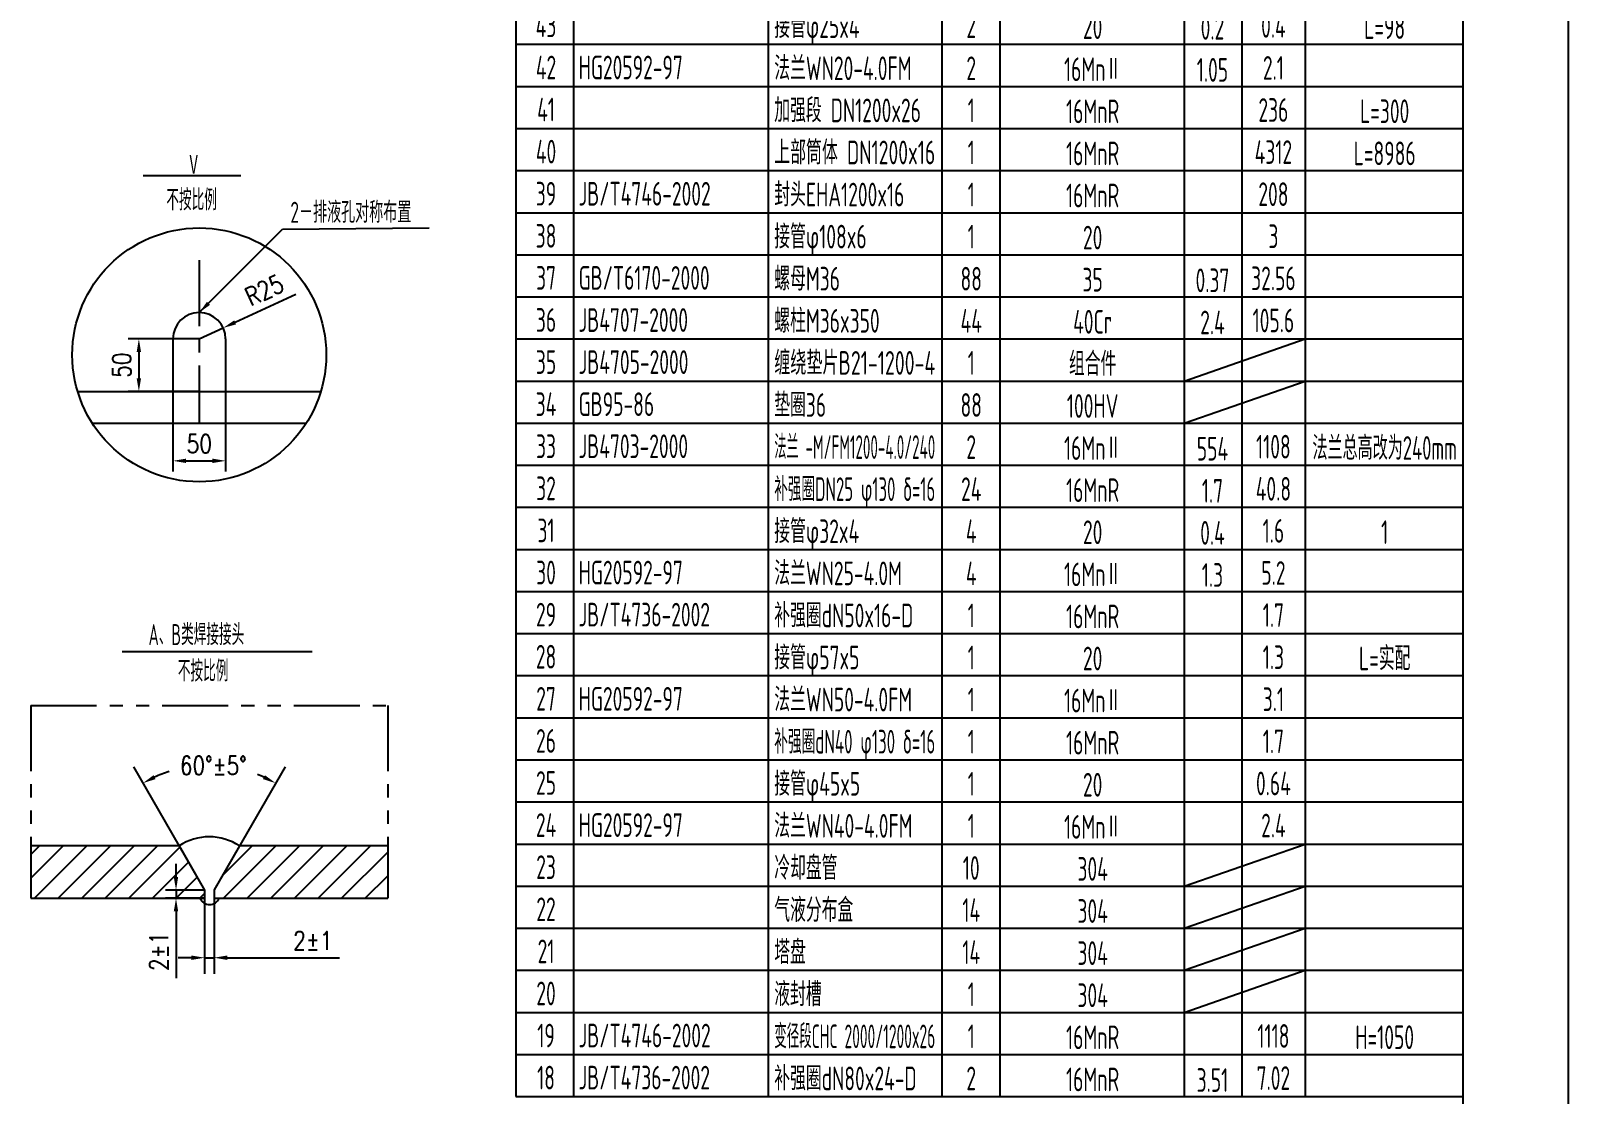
# Model space of a CAD drawing. Header units: millimetres. Extents: x -400 to 11480, y -400 to 24820.
# Drawn here: x 5637 to 11480, y 3869 to 7912 of the extents above; entities that cross this region are included whole.
import ezdxf
from ezdxf.enums import TextEntityAlignment as Align

# ---------------------------------------------------------------- set-up
doc = ezdxf.new("R2010")
doc.units = ezdxf.units.MM
doc.header["$LTSCALE"] = 200
doc.linetypes.add('CENTER', pattern=[2, 1.25, -0.25, 0.25, -0.25])
doc.linetypes.add('PHANTOM', pattern=[2.5, 1.25, -0.25, 0.25, -0.25, 0.25, -0.25])
for name, color, linetype in [('1轮廓实线层', 7, 'Continuous'), ('2细线层', 4, 'Continuous'), ('3中心线层', 1, 'CENTER'), ('5剖面线层', 2, 'Continuous'), ('6文字层', 3, 'Continuous'), ('7标注层', 4, 'Continuous'), ('9双点划线层', 6, 'PHANTOM'), ('图框层', 7, 'Continuous')]:
    doc.layers.add(name, color=color, linetype=linetype)
doc.styles.add('PC_TEXTSTYLE', font='isocp.shx', dxfattribs={"width": 0.8, "bigfont": 'hzfs.shx'})
doc.styles.add('TH_GBDIM', font='romans.shx', dxfattribs={"width": 0.8, "bigfont": 'gbcbig.shx'})
doc.dimstyles.new('TH_GBDIM', dxfattribs={"dimscale": 20, "dimtxt": 3.5, "dimasz": 2.5, "dimexe": 2, "dimexo": 0, "dimgap": 1.5, "dimtad": 1, "dimdec": 1, "dimzin": 0, "dimdsep": 46, "dimtxsty": 'TH_GBDIM', "dimcen": 2.5, "dimclrd": 130, "dimclre": 130, "dimclrt": 3, "dimadec": 0, "dimazin": 0, "dimtfac": 0.714286, "dimtdec": 1, "dimtmove": 0, "dimatfit": 3, "dimfxl": 0, "dimtzin": 0, "dimlwd": -1, "dimlwe": -1, "dimarcsym": 0})

# ---------------------------------------------------------------- blocks, each defined once
blk = doc.blocks.new('*D83')
at = {"layer": '7标注层', "color": 130}
for start, end in [(107.55029, 114.32384), (65.67616, 68.72811)]:
    blk.add_arc((6315.4, 4614), 504.9, start, end, dxfattribs=at)
for points in [[(6111.3, 5066.7), (6103.7, 5081.5), (6063, 5051.3)], [(6527.2, 5081.5), (6519.6, 5066.7), (6567.9, 5051.3)]]:
    blk.add_solid(points, dxfattribs=at)
at = {"layer": 'Defpoints', "color": 0}
for p in [(6027.4, 5113), (6227.8, 5111.3), (6603.5, 5113), (6297.8, 4644.6), (6333.8, 4645.8)]:
    blk.add_point(p, dxfattribs=at)
at = {"layer": '7标注层', "color": 3, "insert": (6330.9, 5118.7), "char_height": 70, "attachment_point": 5, "style": 'TH_GBDIM'}
blk.add_mtext('60°{}{%%p5%%d}', dxfattribs=at)
blk = doc.blocks.new('*D84')
at = {"layer": '7标注层', "color": 130}
for p, q in [((6247.8, 4387.7), (6197.8, 4387.7)), ((6297.8, 4414.6), (6297.8, 4347.7)), ((6297.8, 4387.7), (6333.8, 4387.7)), ((6333.8, 4414.6), (6333.8, 4347.7)), ((6383.8, 4387.7), (6810.9, 4387.7))]:
    blk.add_line(p, q, dxfattribs=at)
for points in [[(6247.8, 4396.1), (6247.8, 4379.4), (6297.8, 4387.7)], [(6383.8, 4396.1), (6383.8, 4379.4), (6333.8, 4387.7)]]:
    blk.add_solid(points, dxfattribs=at)
at = {"layer": 'Defpoints', "color": 0}
for p in [(6297.8, 4414.6), (6333.8, 4414.6), (6333.8, 4387.7)]:
    blk.add_point(p, dxfattribs=at)
at = {"layer": '7标注层', "color": 3, "insert": (6708.9, 4452.7), "char_height": 70, "attachment_point": 5, "style": 'TH_GBDIM'}
blk.add_mtext('2{}{%%p1}', dxfattribs=at)
blk = doc.blocks.new('*D85')
at = {"layer": '7标注层', "color": 130}
for p, q in [((6189.1, 4694.6), (6189.1, 4744.6)), ((6297.8, 4644.6), (6149.1, 4644.6)), ((6189.1, 4644.6), (6189.1, 4614)), ((6297.8, 4614), (6149.1, 4614)), ((6189.1, 4564), (6189.1, 4310))]:
    blk.add_line(p, q, dxfattribs=at)
for points in [[(6180.7, 4694.6), (6197.4, 4694.6), (6189.1, 4644.6)], [(6180.7, 4564), (6197.4, 4564), (6189.1, 4614)]]:
    blk.add_solid(points, dxfattribs=at)
at = {"layer": 'Defpoints', "color": 0}
for p in [(6297.8, 4644.6), (6189.1, 4614), (6297.8, 4614)]:
    blk.add_point(p, dxfattribs=at)
at = {"layer": '7标注层', "color": 3, "insert": (6124.1, 4412), "char_height": 70, "attachment_point": 5, "rotation": 90, "style": 'TH_GBDIM'}
blk.add_mtext('2{}{%%p1}', dxfattribs=at)
blk = doc.blocks.new('*D152')
at = {"layer": '7标注层', "color": 130}
for p, q in [((6277.5, 6740.3), (6007.9, 6740.3)), ((6047.9, 6690.3), (6047.9, 6590.3)), ((6277.5, 6540.3), (6007.9, 6540.3))]:
    blk.add_line(p, q, dxfattribs=at)
for points in [[(6039.6, 6690.3), (6056.2, 6690.3), (6047.9, 6740.3)], [(6039.6, 6590.3), (6056.2, 6590.3), (6047.9, 6540.3)]]:
    blk.add_solid(points, dxfattribs=at)
at = {"layer": 'Defpoints', "color": 0}
for p in [(6277.5, 6740.3), (6047.9, 6540.3), (6277.5, 6540.3)]:
    blk.add_point(p, dxfattribs=at)
at = {"layer": '7标注层', "color": 3, "insert": (5982.9, 6640.3), "char_height": 70, "attachment_point": 5, "rotation": 90, "style": 'TH_GBDIM'}
blk.add_mtext('50{}{}', dxfattribs=at)
blk = doc.blocks.new('*D153')
at = {"layer": '7标注层', "color": 130}
for p, q in [((6644.6, 6909), (6413.8, 6802.9)), ((6277.5, 6740.3), (6368.3, 6782))]:
    blk.add_line(p, q, dxfattribs=at)
blk.add_solid([(6410.3, 6810.5), (6417.3, 6795.3), (6368.3, 6782)], dxfattribs=at)
at = {"layer": 'Defpoints', "color": 0}
for p in [(6368.3, 6782), (6277.5, 6740.3)]:
    blk.add_point(p, dxfattribs=at)
at = {"layer": '7标注层', "color": 3, "insert": (6524.7, 6925.4), "char_height": 70, "attachment_point": 5, "rotation": 24.68237, "style": 'TH_GBDIM'}
blk.add_mtext('R25{}{}', dxfattribs=at)
blk = doc.blocks.new('*D154')
at = {"layer": '7标注层', "color": 130}
for p, q in [((6177.5, 6540.3), (6177.5, 6236.6)), ((6377.5, 6540.3), (6377.5, 6236.6)), ((6227.5, 6276.6), (6327.5, 6276.6))]:
    blk.add_line(p, q, dxfattribs=at)
for points in [[(6227.5, 6285), (6227.5, 6268.3), (6177.5, 6276.6)], [(6327.5, 6285), (6327.5, 6268.3), (6377.5, 6276.6)]]:
    blk.add_solid(points, dxfattribs=at)
at = {"layer": 'Defpoints', "color": 0}
for p in [(6177.5, 6540.3), (6377.5, 6540.3), (6377.5, 6276.6)]:
    blk.add_point(p, dxfattribs=at)
at = {"layer": '7标注层', "color": 3, "insert": (6277.5, 6341.6), "char_height": 70, "attachment_point": 5, "style": 'TH_GBDIM'}
blk.add_mtext('50{}{}', dxfattribs=at)
blk = doc.blocks.new('PC_MXB_BLOCK')
at = {"layer": '1轮廓实线层'}
for p, q in [((-180, 8), (-180, 0)), ((0, 8), (0, 0))]:
    blk.add_line(p, q, dxfattribs=at)
at = {"layer": '2细线层'}
for p, q in [((-180, 8), (0, 8)), ((-169, 8), (-169, 0)), ((-132, 8), (-132, 0)), ((-99, 8), (-99, 0)), ((-88, 8), (-88, 0)), ((-53, 8), (-53, 0)), ((-42, 8), (-42, 0)), ((-30, 8), (-30, 0)), ((-180, 0), (0, 0))]:
    blk.add_line(p, q, dxfattribs=at)
at = {"layer": '6文字层', "style": 'PC_TEXTSTYLE'}
for tag, width, p, p2 in [('序号', 0.769182, (-178.38, 1.35), (-170.09, 1.35)), ('代号', 3.14773, (-168.05, 1.35), (-134.11, 1.35)), ('名称', 2.802424, (-130.87, 1.2), (-100.28, 1.2)), ('数量', 0.817449, (-97.88, 1.2), (-89, 1.2)), ('材料', 2.943328, (-86.43, 1.01), (-54.3, 1.01)), ('总重', 0.958888, (-41.2, 1.27), (-30.86, 1.27)), ('备注', 2.494074, (-28.61, 1.02), (-1.16, 1.02)), ('单重', 0.854038, (-52.21, 0.89), (-43, 0.89))]:
    blk.add_attdef(tag, text='', height=4.5, dxfattribs=dict(at, width=width)).set_placement(p, p2, align=Align.FIT)

msp = doc.modelspace()

# ---------------------------------------------------------------- hatches: boundary and pattern name
at = {"layer": '5剖面线层'}
h = msp.add_hatch(dxfattribs=at)
h.set_pattern_fill('ANSI31', color=256, scale=20, style=0)
h.set_pattern_definition([(45, (-1769.55, -4063.85), (-44.90128, 44.90128), [])])
h.paths.add_polyline_path([(6297.79, 4614.03), (6297.79, 4644.61), (6200.62, 4812.92), (5637.08, 4812.92), (5637.08, 4614.03)])
h.paths.add_polyline_path([(6430.28, 4812.92), (6333.79, 4645.8), (6333.79, 4614.03), (6348.25, 4614.03), (6993.81, 4614.03), (6993.81, 4812.92)])

# ---------------------------------------------------------------- linework, layer by layer
at = {"layer": '1轮廓实线层'}
for p, q in [((11080, 24420), (11080, 0)), ((6177.48, 6740.27), (6177.48, 6540.27)), ((6377.48, 6740.27), (6377.48, 6540.27)), ((5815.5, 6540.27), (6739.45, 6540.27)), ((5870.48, 6420.27), (6684.48, 6420.27)), ((6200.62, 4812.92), (5637.08, 4812.92)), ((6200.62, 4812.92), (6297.79, 4644.61)), ((6430.28, 4812.92), (6333.79, 4645.8)), ((6993.81, 4812.92), (6430.28, 4812.92)), ((6297.79, 4644.61), (6297.79, 4614.03)), ((6333.79, 4645.8), (6333.79, 4614.03)), ((5637.08, 4614.03), (6297.79, 4614.03)), ((6333.79, 4614.03), (6993.81, 4614.03)), ((6333.79, 4614.03), (6348.25, 4614.03))]:
    msp.add_line(p, q, dxfattribs=at)
for centre, radius, start, end in [((6277.48, 6740.27), 100, 0, 180), ((6315.45, 4638.57), 208.77, 56.630211, 123.369789), ((6316.79, 4629.31), 39.67, 202.653926, 337.346074)]:
    msp.add_arc(centre, radius, start, end, dxfattribs=at)
at = {"layer": '2细线层'}
for p, q in [((11480, 24820), (11480, -400)), ((10020, 6580), (10480, 6740)), ((10020, 6420), (10480, 6580)), ((6027.37, 5113), (6297.79, 4644.61)), ((6603.53, 5113), (6333.79, 4645.8)), ((10020, 4660), (10480, 4820)), ((10020, 4500), (10480, 4660)), ((6297.79, 4614.03), (6297.79, 4326.73)), ((6333.79, 4614.03), (6333.79, 4326.73)), ((10020, 4340), (10480, 4500)), ((10020, 4180), (10480, 4340))]:
    msp.add_line(p, q, dxfattribs=at)
msp.add_circle((6277.48, 6679.33), 482.46, dxfattribs=at)
at = {"layer": '3中心线层'}
msp.add_line((6277.48, 7039.01), (6277.48, 6420.27), dxfattribs=at)
at = {"layer": '6文字层'}
for p, q in [((6063.98, 7360.77), (6435.25, 7360.77)), ((5983.89, 5551.99), (6706.11, 5551.99))]:
    msp.add_line(p, q, dxfattribs=at)
at = {"layer": '9双点划线层'}
for p, q in [((5637.08, 5347.04), (5637.08, 4614.03)), ((5637.08, 5347.04), (6993.81, 5347.04)), ((6993.81, 5347.04), (6993.81, 4614.03))]:
    msp.add_line(p, q, dxfattribs=at)

# ---------------------------------------------------------------- block references
at = {"layer": '图框层'}
ref = msp.add_blockref('PC_MXB_BLOCK', (11080, 7860), dxfattribs=dict(at, xscale=20, yscale=20, zscale=20))
ref.add_attrib('材料', '20', dxfattribs={"layer": '6文字层', "height": 90, "style": 'PC_TEXTSTYLE', "width": 0.667}).set_placement((9672.63, 7880.21), align=Align.CENTER)
ref.add_attrib('序号', '43', dxfattribs={"layer": '6文字层', "height": 90, "style": 'PC_TEXTSTYLE', "width": 0.667}).set_placement((7595.3, 7886.98), align=Align.CENTER)
ref.add_attrib('名称', '接管φ25x4', (8462.67, 7883.91), dxfattribs={"layer": '6文字层', "height": 90, "style": 'PC_TEXTSTYLE', "width": 0.667})
ref.add_attrib('数量', '2', dxfattribs={"layer": '6文字层', "height": 90, "style": 'PC_TEXTSTYLE', "width": 0.667}).set_placement((9211.2, 7883.91), align=Align.CENTER)
ref.add_attrib('备注', 'L=98', dxfattribs={"layer": '6文字层', "height": 90, "style": 'PC_TEXTSTYLE', "width": 0.667}).set_placement((10782.29, 7880.49), align=Align.CENTER)
ref.add_attrib('单重', '0.2', dxfattribs={"layer": '6文字层', "height": 90, "style": 'PC_TEXTSTYLE', "width": 0.667}).set_placement((10127.93, 7877.74), align=Align.CENTER)
ref.add_attrib('总重', '0.4', dxfattribs={"layer": '6文字层', "height": 90, "style": 'PC_TEXTSTYLE', "width": 0.667}).set_placement((10359.49, 7885.31), align=Align.CENTER)
ref = msp.add_blockref('PC_MXB_BLOCK', (11080, 7700), dxfattribs=dict(at, xscale=20, yscale=20, zscale=20))
ref.add_attrib('材料', '16MnⅡ', dxfattribs={"layer": '6文字层', "height": 90, "style": 'PC_TEXTSTYLE', "width": 0.667}).set_placement((9672.63, 7720.21), align=Align.CENTER)
ref.add_attrib('代号', 'HG20592-97', (7719.06, 7726.98), dxfattribs={"layer": '6文字层', "height": 90, "style": 'PC_TEXTSTYLE', "width": 0.667})
ref.add_attrib('序号', '42', dxfattribs={"layer": '6文字层', "height": 90, "style": 'PC_TEXTSTYLE', "width": 0.667}).set_placement((7595.3, 7726.98), align=Align.CENTER)
ref.add_attrib('名称', '法兰WN20-4.0FM', (8462.67, 7723.91), dxfattribs={"layer": '6文字层', "height": 90, "style": 'PC_TEXTSTYLE', "width": 0.667})
ref.add_attrib('数量', '2', dxfattribs={"layer": '6文字层', "height": 90, "style": 'PC_TEXTSTYLE', "width": 0.667}).set_placement((9211.2, 7723.91), align=Align.CENTER)
ref.add_attrib('单重', '1.05', dxfattribs={"layer": '6文字层', "height": 90, "style": 'PC_TEXTSTYLE', "width": 0.667}).set_placement((10127.93, 7717.74), align=Align.CENTER)
ref.add_attrib('总重', '2.1', dxfattribs={"layer": '6文字层', "height": 90, "style": 'PC_TEXTSTYLE', "width": 0.667}).set_placement((10359.49, 7725.31), align=Align.CENTER)
ref = msp.add_blockref('PC_MXB_BLOCK', (11080, 7540), dxfattribs=dict(at, xscale=20, yscale=20, zscale=20))
ref.add_attrib('材料', '16MnR', dxfattribs={"layer": '6文字层', "height": 90, "style": 'PC_TEXTSTYLE', "width": 0.667}).set_placement((9672.63, 7560.21), align=Align.CENTER)
ref.add_attrib('序号', '41', dxfattribs={"layer": '6文字层', "height": 90, "style": 'PC_TEXTSTYLE', "width": 0.667}).set_placement((7595.3, 7566.98), align=Align.CENTER)
ref.add_attrib('名称', '加强段 DN1200x26', (8462.67, 7563.91), dxfattribs={"layer": '6文字层', "height": 90, "style": 'PC_TEXTSTYLE', "width": 0.667})
ref.add_attrib('数量', '1', dxfattribs={"layer": '6文字层', "height": 90, "style": 'PC_TEXTSTYLE', "width": 0.667}).set_placement((9211.2, 7563.91), align=Align.CENTER)
ref.add_attrib('备注', 'L=300', dxfattribs={"layer": '6文字层', "height": 90, "style": 'PC_TEXTSTYLE', "width": 0.667}).set_placement((10782.29, 7560.49), align=Align.CENTER)
ref.add_attrib('总重', '236', dxfattribs={"layer": '6文字层', "height": 90, "style": 'PC_TEXTSTYLE', "width": 0.667}).set_placement((10359.49, 7565.31), align=Align.CENTER)
ref = msp.add_blockref('PC_MXB_BLOCK', (11080, 7380), dxfattribs=dict(at, xscale=20, yscale=20, zscale=20))
ref.add_attrib('材料', '16MnR', dxfattribs={"layer": '6文字层', "height": 90, "style": 'PC_TEXTSTYLE', "width": 0.667}).set_placement((9672.63, 7400.21), align=Align.CENTER)
ref.add_attrib('序号', '40', dxfattribs={"layer": '6文字层', "height": 90, "style": 'PC_TEXTSTYLE', "width": 0.667}).set_placement((7595.3, 7406.98), align=Align.CENTER)
ref.add_attrib('名称', '上部筒体 DN1200x16', dxfattribs={"layer": '6文字层', "height": 90, "style": 'PC_TEXTSTYLE', "width": 0.626884}).set_placement((8462.67, 7403.91), (9074.48, 7403.91), align=Align.FIT)
ref.add_attrib('数量', '1', dxfattribs={"layer": '6文字层', "height": 90, "style": 'PC_TEXTSTYLE', "width": 0.667}).set_placement((9211.2, 7403.91), align=Align.CENTER)
ref.add_attrib('备注', 'L=8986', dxfattribs={"layer": '6文字层', "height": 90, "style": 'PC_TEXTSTYLE', "width": 0.667}).set_placement((10782.29, 7400.49), align=Align.CENTER)
ref.add_attrib('总重', '4312', dxfattribs={"layer": '6文字层', "height": 90, "style": 'PC_TEXTSTYLE', "width": 0.667}).set_placement((10359.49, 7405.31), align=Align.CENTER)
ref = msp.add_blockref('PC_MXB_BLOCK', (11080, 7220), dxfattribs=dict(at, xscale=20, yscale=20, zscale=20))
ref.add_attrib('材料', '16MnR', dxfattribs={"layer": '6文字层', "height": 90, "style": 'PC_TEXTSTYLE', "width": 0.667}).set_placement((9672.63, 7240.21), align=Align.CENTER)
ref.add_attrib('代号', 'JB/T4746-2002', (7719.06, 7246.98), dxfattribs={"layer": '6文字层', "height": 90, "style": 'PC_TEXTSTYLE', "width": 0.667})
ref.add_attrib('序号', '39', dxfattribs={"layer": '6文字层', "height": 90, "style": 'PC_TEXTSTYLE', "width": 0.667}).set_placement((7595.3, 7246.98), align=Align.CENTER)
ref.add_attrib('名称', '封头EHA1200x16', (8462.67, 7243.91), dxfattribs={"layer": '6文字层', "height": 90, "style": 'PC_TEXTSTYLE', "width": 0.667})
ref.add_attrib('数量', '1', dxfattribs={"layer": '6文字层', "height": 90, "style": 'PC_TEXTSTYLE', "width": 0.667}).set_placement((9211.2, 7243.91), align=Align.CENTER)
ref.add_attrib('总重', '208', dxfattribs={"layer": '6文字层', "height": 90, "style": 'PC_TEXTSTYLE', "width": 0.667}).set_placement((10359.49, 7245.31), align=Align.CENTER)
ref = msp.add_blockref('PC_MXB_BLOCK', (11080, 7060), dxfattribs=dict(at, xscale=20, yscale=20, zscale=20))
ref.add_attrib('材料', '20', dxfattribs={"layer": '6文字层', "height": 90, "style": 'PC_TEXTSTYLE', "width": 0.667}).set_placement((9672.63, 7080.21), align=Align.CENTER)
ref.add_attrib('序号', '38', dxfattribs={"layer": '6文字层', "height": 90, "style": 'PC_TEXTSTYLE', "width": 0.667}).set_placement((7595.3, 7086.98), align=Align.CENTER)
ref.add_attrib('名称', '接管φ108x6', (8462.67, 7083.91), dxfattribs={"layer": '6文字层', "height": 90, "style": 'PC_TEXTSTYLE', "width": 0.667})
ref.add_attrib('数量', '1', dxfattribs={"layer": '6文字层', "height": 90, "style": 'PC_TEXTSTYLE', "width": 0.667}).set_placement((9211.2, 7083.91), align=Align.CENTER)
ref.add_attrib('总重', '3', dxfattribs={"layer": '6文字层', "height": 90, "style": 'PC_TEXTSTYLE', "width": 0.667}).set_placement((10359.49, 7085.31), align=Align.CENTER)
ref = msp.add_blockref('PC_MXB_BLOCK', (11080, 6900), dxfattribs=dict(at, xscale=20, yscale=20, zscale=20))
ref.add_attrib('材料', '35', dxfattribs={"layer": '6文字层', "height": 90, "style": 'PC_TEXTSTYLE', "width": 0.667}).set_placement((9672.63, 6920.21), align=Align.CENTER)
ref.add_attrib('代号', 'GB/T6170-2000', (7719.06, 6926.98), dxfattribs={"layer": '6文字层', "height": 90, "style": 'PC_TEXTSTYLE', "width": 0.667})
ref.add_attrib('序号', '37', dxfattribs={"layer": '6文字层', "height": 90, "style": 'PC_TEXTSTYLE', "width": 0.667}).set_placement((7595.3, 6926.98), align=Align.CENTER)
ref.add_attrib('名称', '螺母M36', (8462.67, 6923.91), dxfattribs={"layer": '6文字层', "height": 90, "style": 'PC_TEXTSTYLE', "width": 0.667})
ref.add_attrib('数量', '88', dxfattribs={"layer": '6文字层', "height": 90, "style": 'PC_TEXTSTYLE', "width": 0.667}).set_placement((9211.2, 6923.91), align=Align.CENTER)
ref.add_attrib('单重', '0.37', dxfattribs={"layer": '6文字层', "height": 90, "style": 'PC_TEXTSTYLE', "width": 0.667}).set_placement((10127.93, 6917.74), align=Align.CENTER)
ref.add_attrib('总重', '32.56', dxfattribs={"layer": '6文字层', "height": 90, "style": 'PC_TEXTSTYLE', "width": 0.667}).set_placement((10359.49, 6925.31), align=Align.CENTER)
ref = msp.add_blockref('PC_MXB_BLOCK', (11080, 6740), dxfattribs=dict(at, xscale=20, yscale=20, zscale=20))
ref.add_attrib('材料', '40Cr', dxfattribs={"layer": '6文字层', "height": 90, "style": 'PC_TEXTSTYLE', "width": 0.667}).set_placement((9672.63, 6760.21), align=Align.CENTER)
ref.add_attrib('代号', 'JB4707-2000', (7719.06, 6766.98), dxfattribs={"layer": '6文字层', "height": 90, "style": 'PC_TEXTSTYLE', "width": 0.667})
ref.add_attrib('序号', '36', dxfattribs={"layer": '6文字层', "height": 90, "style": 'PC_TEXTSTYLE', "width": 0.667}).set_placement((7595.3, 6766.98), align=Align.CENTER)
ref.add_attrib('名称', '螺柱M36x350', (8462.67, 6763.91), dxfattribs={"layer": '6文字层', "height": 90, "style": 'PC_TEXTSTYLE', "width": 0.667})
ref.add_attrib('数量', '44', dxfattribs={"layer": '6文字层', "height": 90, "style": 'PC_TEXTSTYLE', "width": 0.667}).set_placement((9211.2, 6763.91), align=Align.CENTER)
ref.add_attrib('单重', '2.4', dxfattribs={"layer": '6文字层', "height": 90, "style": 'PC_TEXTSTYLE', "width": 0.667}).set_placement((10127.93, 6757.74), align=Align.CENTER)
ref.add_attrib('总重', '105.6', dxfattribs={"layer": '6文字层', "height": 90, "style": 'PC_TEXTSTYLE', "width": 0.667}).set_placement((10359.49, 6765.31), align=Align.CENTER)
ref = msp.add_blockref('PC_MXB_BLOCK', (11080, 6580), dxfattribs=dict(at, xscale=20, yscale=20, zscale=20))
ref.add_attrib('材料', '组合件', dxfattribs={"layer": '6文字层', "height": 90, "style": 'PC_TEXTSTYLE', "width": 0.667}).set_placement((9672.63, 6600.21), align=Align.CENTER)
ref.add_attrib('代号', 'JB4705-2000', (7719.06, 6606.98), dxfattribs={"layer": '6文字层', "height": 90, "style": 'PC_TEXTSTYLE', "width": 0.667})
ref.add_attrib('序号', '35', dxfattribs={"layer": '6文字层', "height": 90, "style": 'PC_TEXTSTYLE', "width": 0.667}).set_placement((7595.3, 6606.98), align=Align.CENTER)
ref.add_attrib('名称', '缠绕垫片B21-1200-4', dxfattribs={"layer": '6文字层', "height": 90, "style": 'PC_TEXTSTYLE', "width": 0.612736}).set_placement((8462.67, 6603.91), (9074.48, 6603.91), align=Align.FIT)
ref.add_attrib('数量', '1', dxfattribs={"layer": '6文字层', "height": 90, "style": 'PC_TEXTSTYLE', "width": 0.667}).set_placement((9211.2, 6603.91), align=Align.CENTER)
ref = msp.add_blockref('PC_MXB_BLOCK', (11080, 6420), dxfattribs=dict(at, xscale=20, yscale=20, zscale=20))
ref.add_attrib('材料', '100HV', dxfattribs={"layer": '6文字层', "height": 90, "style": 'PC_TEXTSTYLE', "width": 0.667}).set_placement((9672.63, 6440.21), align=Align.CENTER)
ref.add_attrib('代号', 'GB95-86', (7719.06, 6446.98), dxfattribs={"layer": '6文字层', "height": 90, "style": 'PC_TEXTSTYLE', "width": 0.667})
ref.add_attrib('序号', '34', dxfattribs={"layer": '6文字层', "height": 90, "style": 'PC_TEXTSTYLE', "width": 0.667}).set_placement((7595.3, 6446.98), align=Align.CENTER)
ref.add_attrib('名称', '垫圈36', (8462.67, 6443.91), dxfattribs={"layer": '6文字层', "height": 90, "style": 'PC_TEXTSTYLE', "width": 0.667})
ref.add_attrib('数量', '88', dxfattribs={"layer": '6文字层', "height": 90, "style": 'PC_TEXTSTYLE', "width": 0.667}).set_placement((9211.2, 6443.91), align=Align.CENTER)
ref = msp.add_blockref('PC_MXB_BLOCK', (11080, 6260), dxfattribs=dict(at, xscale=20, yscale=20, zscale=20))
ref.add_attrib('材料', '16MnⅡ', dxfattribs={"layer": '6文字层', "height": 90, "style": 'PC_TEXTSTYLE', "width": 0.667}).set_placement((9672.63, 6280.21), align=Align.CENTER)
ref.add_attrib('代号', 'JB4703-2000', (7719.06, 6286.98), dxfattribs={"layer": '6文字层', "height": 90, "style": 'PC_TEXTSTYLE', "width": 0.667})
ref.add_attrib('序号', '33', dxfattribs={"layer": '6文字层', "height": 90, "style": 'PC_TEXTSTYLE', "width": 0.667}).set_placement((7595.3, 6286.98), align=Align.CENTER)
ref.add_attrib('名称', '法兰 -M/FM1200-4.0/240', dxfattribs={"layer": '6文字层', "height": 90, "style": 'PC_TEXTSTYLE', "width": 0.472967}).set_placement((8462.67, 6283.91), (9074.48, 6283.91), align=Align.FIT)
ref.add_attrib('数量', '2', dxfattribs={"layer": '6文字层', "height": 90, "style": 'PC_TEXTSTYLE', "width": 0.667}).set_placement((9211.2, 6283.91), align=Align.CENTER)
ref.add_attrib('备注', '法兰总高改为240mm', dxfattribs={"layer": '6文字层', "height": 90, "style": 'PC_TEXTSTYLE', "width": 0.57798}).set_placement((10507.82, 6280.49), (11056.77, 6280.49), align=Align.FIT)
ref.add_attrib('单重', '554', dxfattribs={"layer": '6文字层', "height": 90, "style": 'PC_TEXTSTYLE', "width": 0.667}).set_placement((10127.93, 6277.74), align=Align.CENTER)
ref.add_attrib('总重', '1108', dxfattribs={"layer": '6文字层', "height": 90, "style": 'PC_TEXTSTYLE', "width": 0.667}).set_placement((10359.49, 6285.31), align=Align.CENTER)
ref = msp.add_blockref('PC_MXB_BLOCK', (11080, 6100), dxfattribs=dict(at, xscale=20, yscale=20, zscale=20))
ref.add_attrib('材料', '16MnR', dxfattribs={"layer": '6文字层', "height": 90, "style": 'PC_TEXTSTYLE', "width": 0.667}).set_placement((9672.63, 6120.21), align=Align.CENTER)
ref.add_attrib('序号', '32', dxfattribs={"layer": '6文字层', "height": 90, "style": 'PC_TEXTSTYLE', "width": 0.667}).set_placement((7595.3, 6126.98), align=Align.CENTER)
ref.add_attrib('名称', '补强圈DN25 φ130 δ=16', dxfattribs={"layer": '6文字层', "height": 90, "style": 'PC_TEXTSTYLE', "width": 0.522764}).set_placement((8462.67, 6123.91), (9074.48, 6123.91), align=Align.FIT)
ref.add_attrib('数量', '24', dxfattribs={"layer": '6文字层', "height": 90, "style": 'PC_TEXTSTYLE', "width": 0.667}).set_placement((9211.2, 6123.91), align=Align.CENTER)
ref.add_attrib('单重', '1.7', dxfattribs={"layer": '6文字层', "height": 90, "style": 'PC_TEXTSTYLE', "width": 0.667}).set_placement((10127.93, 6117.74), align=Align.CENTER)
ref.add_attrib('总重', '40.8', dxfattribs={"layer": '6文字层', "height": 90, "style": 'PC_TEXTSTYLE', "width": 0.667}).set_placement((10359.49, 6125.31), align=Align.CENTER)
ref = msp.add_blockref('PC_MXB_BLOCK', (11080, 5940), dxfattribs=dict(at, xscale=20, yscale=20, zscale=20))
ref.add_attrib('材料', '20', dxfattribs={"layer": '6文字层', "height": 90, "style": 'PC_TEXTSTYLE', "width": 0.667}).set_placement((9672.63, 5960.21), align=Align.CENTER)
ref.add_attrib('序号', '31', dxfattribs={"layer": '6文字层', "height": 90, "style": 'PC_TEXTSTYLE', "width": 0.667}).set_placement((7595.3, 5966.98), align=Align.CENTER)
ref.add_attrib('名称', '接管φ32x4', (8462.67, 5963.91), dxfattribs={"layer": '6文字层', "height": 90, "style": 'PC_TEXTSTYLE', "width": 0.667})
ref.add_attrib('数量', '4', dxfattribs={"layer": '6文字层', "height": 90, "style": 'PC_TEXTSTYLE', "width": 0.667}).set_placement((9211.2, 5963.91), align=Align.CENTER)
ref.add_attrib('备注', '1', dxfattribs={"layer": '6文字层', "height": 90, "style": 'PC_TEXTSTYLE', "width": 0.667}).set_placement((10782.29, 5960.49), align=Align.CENTER)
ref.add_attrib('单重', '0.4', dxfattribs={"layer": '6文字层', "height": 90, "style": 'PC_TEXTSTYLE', "width": 0.667}).set_placement((10127.93, 5957.74), align=Align.CENTER)
ref.add_attrib('总重', '1.6', dxfattribs={"layer": '6文字层', "height": 90, "style": 'PC_TEXTSTYLE', "width": 0.667}).set_placement((10359.49, 5965.31), align=Align.CENTER)
ref = msp.add_blockref('PC_MXB_BLOCK', (11080, 5780), dxfattribs=dict(at, xscale=20, yscale=20, zscale=20))
ref.add_attrib('材料', '16MnⅡ', dxfattribs={"layer": '6文字层', "height": 90, "style": 'PC_TEXTSTYLE', "width": 0.667}).set_placement((9672.63, 5800.21), align=Align.CENTER)
ref.add_attrib('代号', 'HG20592-97', (7719.06, 5806.98), dxfattribs={"layer": '6文字层', "height": 90, "style": 'PC_TEXTSTYLE', "width": 0.667})
ref.add_attrib('序号', '30', dxfattribs={"layer": '6文字层', "height": 90, "style": 'PC_TEXTSTYLE', "width": 0.667}).set_placement((7595.3, 5806.98), align=Align.CENTER)
ref.add_attrib('名称', '法兰WN25-4.0M', (8462.67, 5803.91), dxfattribs={"layer": '6文字层', "height": 90, "style": 'PC_TEXTSTYLE', "width": 0.667})
ref.add_attrib('数量', '4', dxfattribs={"layer": '6文字层', "height": 90, "style": 'PC_TEXTSTYLE', "width": 0.667}).set_placement((9211.2, 5803.91), align=Align.CENTER)
ref.add_attrib('单重', '1.3', dxfattribs={"layer": '6文字层', "height": 90, "style": 'PC_TEXTSTYLE', "width": 0.667}).set_placement((10127.93, 5797.74), align=Align.CENTER)
ref.add_attrib('总重', '5.2', dxfattribs={"layer": '6文字层', "height": 90, "style": 'PC_TEXTSTYLE', "width": 0.667}).set_placement((10359.49, 5805.31), align=Align.CENTER)
ref = msp.add_blockref('PC_MXB_BLOCK', (11080, 5620), dxfattribs=dict(at, xscale=20, yscale=20, zscale=20))
ref.add_attrib('材料', '16MnR', dxfattribs={"layer": '6文字层', "height": 90, "style": 'PC_TEXTSTYLE', "width": 0.667}).set_placement((9672.63, 5640.21), align=Align.CENTER)
ref.add_attrib('代号', 'JB/T4736-2002', (7719.06, 5646.98), dxfattribs={"layer": '6文字层', "height": 90, "style": 'PC_TEXTSTYLE', "width": 0.667})
ref.add_attrib('序号', '29', dxfattribs={"layer": '6文字层', "height": 90, "style": 'PC_TEXTSTYLE', "width": 0.667}).set_placement((7595.3, 5646.98), align=Align.CENTER)
ref.add_attrib('名称', '补强圈dN50x16-D', (8462.67, 5643.91), dxfattribs={"layer": '6文字层', "height": 90, "style": 'PC_TEXTSTYLE', "width": 0.667})
ref.add_attrib('数量', '1', dxfattribs={"layer": '6文字层', "height": 90, "style": 'PC_TEXTSTYLE', "width": 0.667}).set_placement((9211.2, 5643.91), align=Align.CENTER)
ref.add_attrib('总重', '1.7', dxfattribs={"layer": '6文字层', "height": 90, "style": 'PC_TEXTSTYLE', "width": 0.667}).set_placement((10359.49, 5645.31), align=Align.CENTER)
ref = msp.add_blockref('PC_MXB_BLOCK', (11080, 5460), dxfattribs=dict(at, xscale=20, yscale=20, zscale=20))
ref.add_attrib('材料', '20', dxfattribs={"layer": '6文字层', "height": 90, "style": 'PC_TEXTSTYLE', "width": 0.667}).set_placement((9672.63, 5480.21), align=Align.CENTER)
ref.add_attrib('序号', '28', dxfattribs={"layer": '6文字层', "height": 90, "style": 'PC_TEXTSTYLE', "width": 0.667}).set_placement((7595.3, 5486.98), align=Align.CENTER)
ref.add_attrib('名称', '接管φ57x5', (8462.67, 5483.91), dxfattribs={"layer": '6文字层', "height": 90, "style": 'PC_TEXTSTYLE', "width": 0.667})
ref.add_attrib('数量', '1', dxfattribs={"layer": '6文字层', "height": 90, "style": 'PC_TEXTSTYLE', "width": 0.667}).set_placement((9211.2, 5483.91), align=Align.CENTER)
ref.add_attrib('备注', 'L=实配', dxfattribs={"layer": '6文字层', "height": 90, "style": 'PC_TEXTSTYLE', "width": 0.667}).set_placement((10782.29, 5480.49), align=Align.CENTER)
ref.add_attrib('总重', '1.3', dxfattribs={"layer": '6文字层', "height": 90, "style": 'PC_TEXTSTYLE', "width": 0.667}).set_placement((10359.49, 5485.31), align=Align.CENTER)
ref = msp.add_blockref('PC_MXB_BLOCK', (11080, 5300), dxfattribs=dict(at, xscale=20, yscale=20, zscale=20))
ref.add_attrib('材料', '16MnⅡ', dxfattribs={"layer": '6文字层', "height": 90, "style": 'PC_TEXTSTYLE', "width": 0.667}).set_placement((9672.63, 5320.21), align=Align.CENTER)
ref.add_attrib('代号', 'HG20592-97', (7719.06, 5326.98), dxfattribs={"layer": '6文字层', "height": 90, "style": 'PC_TEXTSTYLE', "width": 0.667})
ref.add_attrib('序号', '27', dxfattribs={"layer": '6文字层', "height": 90, "style": 'PC_TEXTSTYLE', "width": 0.667}).set_placement((7595.3, 5326.98), align=Align.CENTER)
ref.add_attrib('名称', '法兰WN50-4.0FM', (8462.67, 5323.91), dxfattribs={"layer": '6文字层', "height": 90, "style": 'PC_TEXTSTYLE', "width": 0.667})
ref.add_attrib('数量', '1', dxfattribs={"layer": '6文字层', "height": 90, "style": 'PC_TEXTSTYLE', "width": 0.667}).set_placement((9211.2, 5323.91), align=Align.CENTER)
ref.add_attrib('总重', '3.1', dxfattribs={"layer": '6文字层', "height": 90, "style": 'PC_TEXTSTYLE', "width": 0.667}).set_placement((10359.49, 5325.31), align=Align.CENTER)
ref = msp.add_blockref('PC_MXB_BLOCK', (11080, 5140), dxfattribs=dict(at, xscale=20, yscale=20, zscale=20))
ref.add_attrib('材料', '16MnR', dxfattribs={"layer": '6文字层', "height": 90, "style": 'PC_TEXTSTYLE', "width": 0.667}).set_placement((9672.63, 5160.21), align=Align.CENTER)
ref.add_attrib('序号', '26', dxfattribs={"layer": '6文字层', "height": 90, "style": 'PC_TEXTSTYLE', "width": 0.667}).set_placement((7595.3, 5166.98), align=Align.CENTER)
ref.add_attrib('名称', '补强圈dN40 φ130 δ=16', dxfattribs={"layer": '6文字层', "height": 90, "style": 'PC_TEXTSTYLE', "width": 0.522764}).set_placement((8462.67, 5163.91), (9074.48, 5163.91), align=Align.FIT)
ref.add_attrib('数量', '1', dxfattribs={"layer": '6文字层', "height": 90, "style": 'PC_TEXTSTYLE', "width": 0.667}).set_placement((9211.2, 5163.91), align=Align.CENTER)
ref.add_attrib('总重', '1.7', dxfattribs={"layer": '6文字层', "height": 90, "style": 'PC_TEXTSTYLE', "width": 0.667}).set_placement((10359.49, 5165.31), align=Align.CENTER)
ref = msp.add_blockref('PC_MXB_BLOCK', (11080, 4980), dxfattribs=dict(at, xscale=20, yscale=20, zscale=20))
ref.add_attrib('材料', '20', dxfattribs={"layer": '6文字层', "height": 90, "style": 'PC_TEXTSTYLE', "width": 0.667}).set_placement((9672.63, 5000.21), align=Align.CENTER)
ref.add_attrib('序号', '25', dxfattribs={"layer": '6文字层', "height": 90, "style": 'PC_TEXTSTYLE', "width": 0.667}).set_placement((7595.3, 5006.98), align=Align.CENTER)
ref.add_attrib('名称', '接管φ45x5', (8462.67, 5003.91), dxfattribs={"layer": '6文字层', "height": 90, "style": 'PC_TEXTSTYLE', "width": 0.667})
ref.add_attrib('数量', '1', dxfattribs={"layer": '6文字层', "height": 90, "style": 'PC_TEXTSTYLE', "width": 0.667}).set_placement((9211.2, 5003.91), align=Align.CENTER)
ref.add_attrib('总重', '0.64', dxfattribs={"layer": '6文字层', "height": 90, "style": 'PC_TEXTSTYLE', "width": 0.667}).set_placement((10359.49, 5005.31), align=Align.CENTER)
ref = msp.add_blockref('PC_MXB_BLOCK', (11080, 4820), dxfattribs=dict(at, xscale=20, yscale=20, zscale=20))
ref.add_attrib('材料', '16MnⅡ', dxfattribs={"layer": '6文字层', "height": 90, "style": 'PC_TEXTSTYLE', "width": 0.667}).set_placement((9672.63, 4840.21), align=Align.CENTER)
ref.add_attrib('代号', 'HG20592-97', (7719.06, 4846.98), dxfattribs={"layer": '6文字层', "height": 90, "style": 'PC_TEXTSTYLE', "width": 0.667})
ref.add_attrib('序号', '24', dxfattribs={"layer": '6文字层', "height": 90, "style": 'PC_TEXTSTYLE', "width": 0.667}).set_placement((7595.3, 4846.98), align=Align.CENTER)
ref.add_attrib('名称', '法兰WN40-4.0FM', (8462.67, 4843.91), dxfattribs={"layer": '6文字层', "height": 90, "style": 'PC_TEXTSTYLE', "width": 0.667})
ref.add_attrib('数量', '1', dxfattribs={"layer": '6文字层', "height": 90, "style": 'PC_TEXTSTYLE', "width": 0.667}).set_placement((9211.2, 4843.91), align=Align.CENTER)
ref.add_attrib('总重', '2.4', dxfattribs={"layer": '6文字层', "height": 90, "style": 'PC_TEXTSTYLE', "width": 0.667}).set_placement((10359.49, 4845.31), align=Align.CENTER)
ref = msp.add_blockref('PC_MXB_BLOCK', (11080, 4660), dxfattribs=dict(at, xscale=20, yscale=20, zscale=20))
ref.add_attrib('材料', '304', dxfattribs={"layer": '6文字层', "height": 90, "style": 'PC_TEXTSTYLE', "width": 0.667}).set_placement((9672.63, 4680.21), align=Align.CENTER)
ref.add_attrib('序号', '23', dxfattribs={"layer": '6文字层', "height": 90, "style": 'PC_TEXTSTYLE', "width": 0.667}).set_placement((7595.3, 4686.98), align=Align.CENTER)
ref.add_attrib('名称', '冷却盘管', (8462.67, 4683.91), dxfattribs={"layer": '6文字层', "height": 90, "style": 'PC_TEXTSTYLE', "width": 0.667})
ref.add_attrib('数量', '10', dxfattribs={"layer": '6文字层', "height": 90, "style": 'PC_TEXTSTYLE', "width": 0.667}).set_placement((9211.2, 4683.91), align=Align.CENTER)
ref = msp.add_blockref('PC_MXB_BLOCK', (11080, 4500), dxfattribs=dict(at, xscale=20, yscale=20, zscale=20))
ref.add_attrib('材料', '304', dxfattribs={"layer": '6文字层', "height": 90, "style": 'PC_TEXTSTYLE', "width": 0.667}).set_placement((9672.63, 4520.21), align=Align.CENTER)
ref.add_attrib('序号', '22', dxfattribs={"layer": '6文字层', "height": 90, "style": 'PC_TEXTSTYLE', "width": 0.667}).set_placement((7595.3, 4526.98), align=Align.CENTER)
ref.add_attrib('名称', '气液分布盒', (8462.67, 4523.91), dxfattribs={"layer": '6文字层', "height": 90, "style": 'PC_TEXTSTYLE', "width": 0.667})
ref.add_attrib('数量', '14', dxfattribs={"layer": '6文字层', "height": 90, "style": 'PC_TEXTSTYLE', "width": 0.667}).set_placement((9211.2, 4523.91), align=Align.CENTER)
ref = msp.add_blockref('PC_MXB_BLOCK', (11080, 4340), dxfattribs=dict(at, xscale=20, yscale=20, zscale=20))
ref.add_attrib('材料', '304', dxfattribs={"layer": '6文字层', "height": 90, "style": 'PC_TEXTSTYLE', "width": 0.667}).set_placement((9672.63, 4360.21), align=Align.CENTER)
ref.add_attrib('序号', '21', dxfattribs={"layer": '6文字层', "height": 90, "style": 'PC_TEXTSTYLE', "width": 0.667}).set_placement((7595.3, 4366.98), align=Align.CENTER)
ref.add_attrib('名称', '塔盘', (8462.67, 4363.91), dxfattribs={"layer": '6文字层', "height": 90, "style": 'PC_TEXTSTYLE', "width": 0.667})
ref.add_attrib('数量', '14', dxfattribs={"layer": '6文字层', "height": 90, "style": 'PC_TEXTSTYLE', "width": 0.667}).set_placement((9211.2, 4363.91), align=Align.CENTER)
ref = msp.add_blockref('PC_MXB_BLOCK', (11080, 4180), dxfattribs=dict(at, xscale=20, yscale=20, zscale=20))
ref.add_attrib('材料', '304', dxfattribs={"layer": '6文字层', "height": 90, "style": 'PC_TEXTSTYLE', "width": 0.667}).set_placement((9672.63, 4200.21), align=Align.CENTER)
ref.add_attrib('序号', '20', dxfattribs={"layer": '6文字层', "height": 90, "style": 'PC_TEXTSTYLE', "width": 0.667}).set_placement((7595.3, 4206.98), align=Align.CENTER)
ref.add_attrib('名称', '液封槽', (8462.67, 4203.91), dxfattribs={"layer": '6文字层', "height": 90, "style": 'PC_TEXTSTYLE', "width": 0.667})
ref.add_attrib('数量', '1', dxfattribs={"layer": '6文字层', "height": 90, "style": 'PC_TEXTSTYLE', "width": 0.667}).set_placement((9211.2, 4203.91), align=Align.CENTER)
ref = msp.add_blockref('PC_MXB_BLOCK', (11080, 4020), dxfattribs=dict(at, xscale=20, yscale=20, zscale=20))
ref.add_attrib('材料', '16MnR', dxfattribs={"layer": '6文字层', "height": 90, "style": 'PC_TEXTSTYLE', "width": 0.667}).set_placement((9672.63, 4040.21), align=Align.CENTER)
ref.add_attrib('代号', 'JB/T4746-2002', (7719.06, 4046.98), dxfattribs={"layer": '6文字层', "height": 90, "style": 'PC_TEXTSTYLE', "width": 0.667})
ref.add_attrib('序号', '19', dxfattribs={"layer": '6文字层', "height": 90, "style": 'PC_TEXTSTYLE', "width": 0.667}).set_placement((7595.3, 4046.98), align=Align.CENTER)
ref.add_attrib('名称', '变径段CHC 2000/1200x26', dxfattribs={"layer": '6文字层', "height": 90, "style": 'PC_TEXTSTYLE', "width": 0.484429}).set_placement((8462.67, 4043.91), (9074.48, 4043.91), align=Align.FIT)
ref.add_attrib('数量', '1', dxfattribs={"layer": '6文字层', "height": 90, "style": 'PC_TEXTSTYLE', "width": 0.667}).set_placement((9211.2, 4043.91), align=Align.CENTER)
ref.add_attrib('备注', 'H=1050', dxfattribs={"layer": '6文字层', "height": 90, "style": 'PC_TEXTSTYLE', "width": 0.667}).set_placement((10782.29, 4040.49), align=Align.CENTER)
ref.add_attrib('总重', '1118', dxfattribs={"layer": '6文字层', "height": 90, "style": 'PC_TEXTSTYLE', "width": 0.667}).set_placement((10359.49, 4045.31), align=Align.CENTER)
ref = msp.add_blockref('PC_MXB_BLOCK', (11080, 3860), dxfattribs=dict(at, xscale=20, yscale=20, zscale=20))
ref.add_attrib('材料', '16MnR', dxfattribs={"layer": '6文字层', "height": 90, "style": 'PC_TEXTSTYLE', "width": 0.667}).set_placement((9672.63, 3880.21), align=Align.CENTER)
ref.add_attrib('代号', 'JB/T4736-2002', (7719.06, 3886.98), dxfattribs={"layer": '6文字层', "height": 90, "style": 'PC_TEXTSTYLE', "width": 0.667})
ref.add_attrib('序号', '18', dxfattribs={"layer": '6文字层', "height": 90, "style": 'PC_TEXTSTYLE', "width": 0.667}).set_placement((7595.3, 3886.98), align=Align.CENTER)
ref.add_attrib('名称', '补强圈dN80x24-D', (8462.67, 3883.91), dxfattribs={"layer": '6文字层', "height": 90, "style": 'PC_TEXTSTYLE', "width": 0.667})
ref.add_attrib('数量', '2', dxfattribs={"layer": '6文字层', "height": 90, "style": 'PC_TEXTSTYLE', "width": 0.667}).set_placement((9211.2, 3883.91), align=Align.CENTER)
ref.add_attrib('单重', '3.51', dxfattribs={"layer": '6文字层', "height": 90, "style": 'PC_TEXTSTYLE', "width": 0.667}).set_placement((10127.93, 3877.74), align=Align.CENTER)
ref.add_attrib('总重', '7.02', dxfattribs={"layer": '6文字层', "height": 90, "style": 'PC_TEXTSTYLE', "width": 0.667}).set_placement((10359.49, 3885.31), align=Align.CENTER)

# ---------------------------------------------------------------- texts
at = {"layer": '6文字层', "style": 'PC_TEXTSTYLE'}
for s, width, p in [('Ⅴ', 0.667, (6229.48, 7360.77)), ('不按比例', 0.6, (6152.42, 7228.69)), ('2－排液孔对称布置', 0.667, (6623.78, 7181.56)), ('A、B类焊接接头', 0.6, (6084.87, 5576.11)), ('不按比例', 0.6, (6196.09, 5437.67))]:
    msp.add_text(s, height=80, dxfattribs=dict(at, width=width)).set_placement(p)

# ---------------------------------------------------------------- dimensions: what is measured, and where the dimension line sits
at = {"layer": '7标注层'}
dim = msp.add_radius_dim(center=(6277.48, 6740.27), mpoint=(6368.34, 6782.03), text='R25{}{}', dimstyle='TH_GBDIM', override={"dimgap": 1.5, "dimtad": 1, "dimjust": 0, "dimtih": 0, "dimtoh": 0, "dimdec": 0, "dimlfac": 1, "dimse1": 0, "dimse2": 0, "dimsd1": 0, "dimsd2": 0, "dimtix": 0, "dimtofl": 1, "dimatfit": 3}, dxfattribs=at)
dim.commit()
dim.dimension.update_dxf_attribs({"geometry": '*D153', "text_midpoint": (6524.74, 6925.44)})
dim = msp.add_linear_dim(base=(6047.9, 6540.27), p1=(6277.48, 6740.27), p2=(6277.48, 6540.27), angle=90, text='50{}{}', dimstyle='TH_GBDIM', override={"dimgap": 1.5, "dimtad": 1, "dimjust": 0, "dimdec": 0, "dimlfac": 1, "dimse1": 0, "dimse2": 0, "dimsd1": 0, "dimsd2": 0}, dxfattribs=at)
dim.commit()
dim.dimension.update_dxf_attribs({"geometry": '*D152', "text_midpoint": (5982.9, 6640.27)})
dim = msp.add_linear_dim(base=(6377.48, 6276.64), p1=(6177.48, 6540.27), p2=(6377.48, 6540.27), text='50{}{}', dimstyle='TH_GBDIM', override={"dimgap": 1.5, "dimtad": 1, "dimjust": 0, "dimdec": 0, "dimlfac": 1, "dimse1": 0, "dimse2": 0, "dimsd1": 0, "dimsd2": 0}, dxfattribs=at)
dim.commit()
dim.dimension.update_dxf_attribs({"geometry": '*D154', "text_midpoint": (6277.48, 6341.64)})
dim = msp.add_angular_dim_2l(base=(6227.77, 5111.27), line1=((6027.37, 5113), (6297.79, 4644.61)), line2=((6603.53, 5113), (6333.79, 4645.8)), text='<>{}{%%p5%%d}', dimstyle='TH_GBDIM', override={"dimgap": 1.5, "dimtad": 1, "dimtih": 1, "dimse1": 0, "dimse2": 0, "dimsd1": 0, "dimsd2": 0, "dimadec": 0}, dxfattribs=at)
dim.commit()
dim.dimension.update_dxf_attribs({"geometry": '*D83', "text_midpoint": (6330.91, 5118.7), "dimtype": 162})
for base, p1, p2, angle, picture, middle in [((6189.07, 4614.03), (6297.79, 4644.61), (6297.79, 4614.03), 90, '*D85', (6189.07, 4412.03)), ((6333.79, 4387.73), (6297.79, 4414.62), (6333.79, 4414.62), 180, '*D84', (6708.94, 4387.73))]:
    dim = msp.add_linear_dim(base=base, p1=p1, p2=p2, angle=angle, text='2{}{%%p1}', dimstyle='TH_GBDIM', override={"dimgap": 1.5, "dimtad": 1, "dimdec": 0, "dimlfac": 1, "dimse1": 0, "dimse2": 0, "dimsd1": 0, "dimsd2": 0}, dxfattribs=at)
    dim.commit()
    dim.dimension.update_dxf_attribs({"geometry": picture, "text_midpoint": middle, "dimtype": 160})

# ---------------------------------------------------------------- leaders
at = {"layer": '1轮廓实线层'}
msp.add_leader([(6277.48, 6840.27), (6593.99, 7156.78), (7150.9, 7161.98)], dimstyle='TH_GBDIM', override={"dimgap": 1.5, "dimtad": 0}, dxfattribs=at)

doc.saveas('drawing.dxf')
